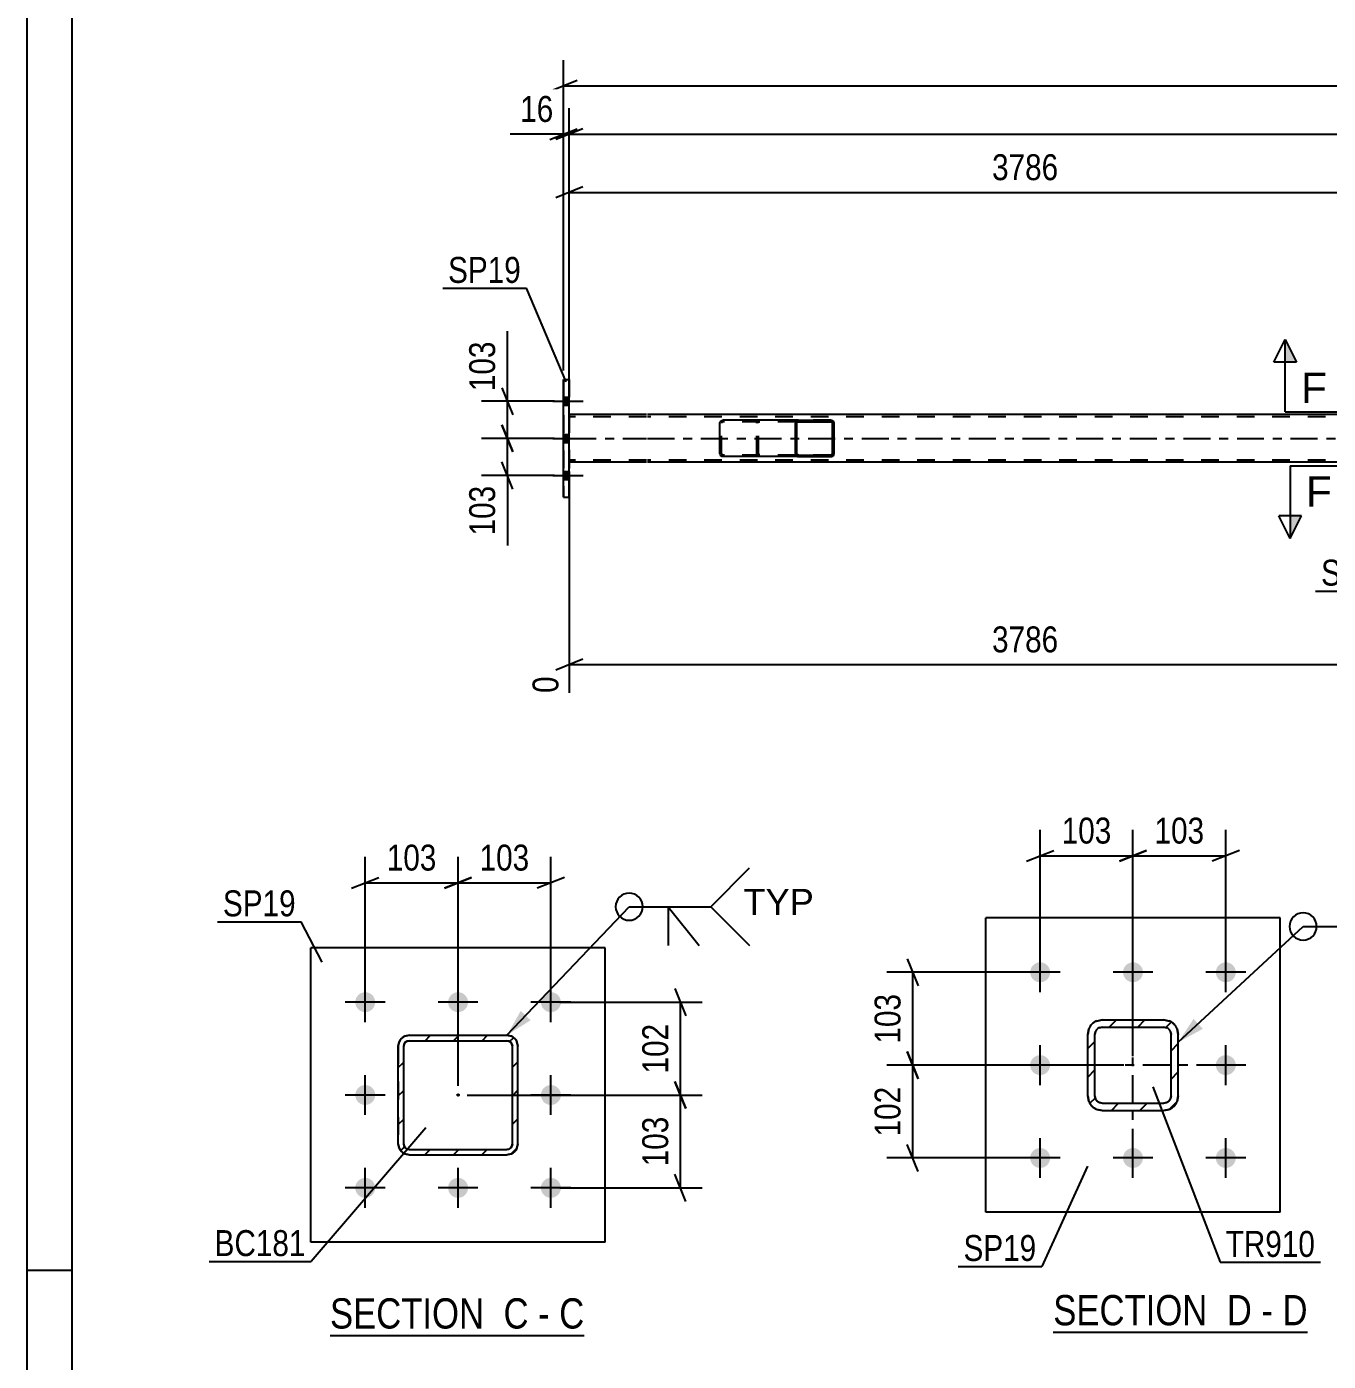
# Model space of a CAD drawing. Header units: millimetres. Extents: x 0 to 841, y 0 to 594.
# Drawn here: x 0 to 143.7, y 139 to 286.3 of the extents above; entities that cross this region are included whole.
import ezdxf

# ---------------------------------------------------------------- set-up
doc = ezdxf.new("R2010")
doc.units = ezdxf.units.MM
doc.linetypes.add('DXK_LINE_DOT2', pattern=[3.9198, 1.9599, -1.9599])
doc.linetypes.add('DXK_LINE_DOT3', pattern=[5.9187, 2.979, -0.9799, 0.9799, -0.9799])
doc.styles.add('Arial', font='ARIAL.TTF', dxfattribs={"height": 0.2})
doc.styles.add('Arial Narrow', font='ARIALN.TTF', dxfattribs={"height": 0.2})

# ---------------------------------------------------------------- blocks, each defined once
blk = doc.blocks.new('Unknown-814553119-1135')
at = {"color": 5, "linetype": 'Continuous'}
for p, q in [((0, 594), (0, 0)), ((5, 589), (5, 5)), ((5, 149), (0, 149))]:
    blk.add_line(p, q, dxfattribs=at)
blk = doc.blocks.new('Unknown-814553119-13 - 6811')
at = {"color": 6, "linetype": 'Continuous'}
blk.add_line((33.49, 141.83), (61.56, 141.83), dxfattribs=at)
at = {"color": 0, "linetype": 'Continuous'}
for points in [[(51.6, 142.58), (51.6, 146.08), (33.49, 146.08), (33.49, 142.58)], [(55.42, 142.58), (55.42, 146.08), (52.65, 146.08), (52.65, 142.58)], [(57.75, 142.58), (57.75, 146.08), (56.47, 146.08), (56.47, 142.58)], [(61.56, 142.58), (61.56, 146.08), (58.8, 146.08), (58.8, 142.58)]]:
    blk.add_wipeout(points, dxfattribs=at)
at = {"color": 7, "linetype": 'Continuous', "style": 'Arial Narrow'}
for s, p in [('SECTION ', (33.49, 142.58)), ('C', (52.65, 142.58)), ('C', (58.8, 142.58)), ('-', (56.47, 142.58))]:
    blk.add_text(s, height=3.34, dxfattribs=at).set_placement(p)
blk = doc.blocks.new('Unknown-814553119-14 - 1573')
at = {"color": 6, "linetype": 'Continuous'}
blk.add_line((113.35, 142.19), (141.43, 142.19), dxfattribs=at)
at = {"color": 0, "linetype": 'Continuous'}
for points in [[(131.46, 142.94), (131.46, 146.44), (113.35, 146.44), (113.35, 142.94)], [(135.28, 142.94), (135.28, 146.44), (132.51, 146.44), (132.51, 142.94)], [(137.61, 142.94), (137.61, 146.44), (136.33, 146.44), (136.33, 142.94)], [(141.43, 142.94), (141.43, 146.44), (138.66, 146.44), (138.66, 142.94)]]:
    blk.add_wipeout(points, dxfattribs=at)
at = {"color": 7, "linetype": 'Continuous', "style": 'Arial Narrow'}
for s, p in [('SECTION ', (113.35, 142.94)), ('D', (132.51, 142.94)), ('D', (138.66, 142.94)), ('-', (136.33, 142.94))]:
    blk.add_text(s, height=3.34, dxfattribs=at).set_placement(p)
blk = doc.blocks.new('Bolt-814553119-5655 - 5433')
at = {"linetype": 'Continuous'}
for points in [[(59.91, 244.51), (59.91, 245.39), (59.27, 245.39), (59.27, 244.51)], [(59.91, 244.51), (59.91, 245.39), (59.27, 245.39), (59.27, 244.51)], [(59.91, 244.51), (59.91, 245.39), (59.27, 245.39), (59.27, 244.51)], [(59.91, 240.41), (59.91, 241.29), (59.27, 241.29), (59.27, 240.41)], [(59.91, 240.41), (59.91, 241.29), (59.27, 241.29), (59.27, 240.41)], [(59.91, 236.31), (59.91, 237.19), (59.27, 237.19), (59.27, 236.31)], [(59.91, 236.31), (59.91, 237.19), (59.27, 237.19), (59.27, 236.31)], [(59.91, 236.31), (59.91, 237.19), (59.27, 237.19), (59.27, 236.31)]]:
    blk.add_hatch(color=1, dxfattribs=at).paths.add_polyline_path(points)
at = {"color": 1, "linetype": 'Continuous'}
for p, q in [((58.11, 244.95), (61.43, 244.95)), ((58.11, 244.95), (61.43, 244.95)), ((58.11, 244.95), (61.43, 244.95)), ((59.27, 245.39), (59.91, 245.39)), ((59.27, 245.39), (59.91, 245.39)), ((59.27, 245.39), (59.91, 245.39)), ((59.27, 244.51), (59.91, 244.51)), ((59.27, 244.51), (59.91, 244.51)), ((59.27, 244.51), (59.91, 244.51)), ((58.11, 240.85), (61.43, 240.85)), ((58.11, 240.85), (61.43, 240.85)), ((59.27, 241.29), (59.91, 241.29)), ((59.27, 241.29), (59.91, 241.29)), ((59.27, 240.41), (59.91, 240.41)), ((59.27, 240.41), (59.91, 240.41)), ((58.11, 236.75), (61.43, 236.75)), ((58.11, 236.75), (61.43, 236.75)), ((58.11, 236.75), (61.43, 236.75)), ((59.27, 237.19), (59.91, 237.19)), ((59.27, 237.19), (59.91, 237.19)), ((59.27, 237.19), (59.91, 237.19)), ((59.27, 236.31), (59.91, 236.31)), ((59.27, 236.31), (59.91, 236.31)), ((59.27, 236.31), (59.91, 236.31))]:
    blk.add_line(p, q, dxfattribs=at)
blk = doc.blocks.new('Part-814553119-5533 - 5433')
at = {"color": 2, "linetype": 'Continuous'}
for p, q in [((59.27, 247.35), (59.91, 247.35)), ((59.27, 234.35), (59.27, 247.35)), ((59.91, 234.35), (59.91, 247.35)), ((59.27, 234.35), (59.91, 234.35))]:
    blk.add_line(p, q, dxfattribs=at)
at = {"color": 7, "linetype": 'DXK_LINE_DOT2'}
for p, q in [((59.27, 247.35), (59.27, 247.35)), ((59.27, 247.35), (59.27, 234.35)), ((59.91, 247.35), (59.91, 234.35)), ((59.27, 234.35), (59.27, 234.35))]:
    blk.add_line(p, q, dxfattribs=at)
blk = doc.blocks.new('Part-814553119-5536 - 5433')
at = {"linetype": 'Continuous'}
h = blk.add_hatch(dxfattribs=at)
h.set_pattern_fill('', scale=0.7, style=0, pattern_type=0)
h.set_pattern_definition([(45, (89.114, 242.65), (-1.57154, 1.57154), [])])
h.paths.add_polyline_path([(89.14, 242.53), (89.11, 242.65), (89.04, 242.75), (88.93, 242.82), (88.8, 242.85), (85.22, 242.85), (85.09, 242.82), (84.98, 242.75), (84.91, 242.65), (84.88, 242.53), (84.88, 239.17), (84.91, 239.05), (84.98, 238.94), (85.09, 238.87), (85.22, 238.85), (88.8, 238.85), (88.93, 238.87), (89.04, 238.94), (89.11, 239.05), (89.14, 239.17)])
h.paths.add_polyline_path([(88.96, 239.11), (88.92, 239.05), (88.86, 239.02), (88.8, 239.01), (85.22, 239.01), (85.16, 239.02), (85.1, 239.05), (85.07, 239.11), (85.05, 239.17), (85.05, 242.53), (85.07, 242.59), (85.1, 242.64), (85.16, 242.68), (85.22, 242.69), (88.8, 242.69), (88.86, 242.68), (88.92, 242.64), (88.96, 242.59), (88.97, 242.53), (88.97, 239.17)])
at = {"color": 2, "linetype": 'Continuous'}
for p, q in [((76.53, 242.53), (76.56, 242.65)), ((76.53, 239.17), (76.53, 242.53)), ((76.74, 242.82), (76.87, 242.85)), ((85.22, 242.85), (76.87, 242.85)), ((84.91, 242.65), (84.88, 242.53)), ((84.88, 239.17), (84.88, 242.53)), ((85.05, 242.53), (85.07, 242.59)), ((85.05, 239.17), (85.05, 242.53)), ((85.07, 242.59), (85.1, 242.64)), ((85.22, 242.85), (85.09, 242.82)), ((85.1, 242.64), (85.16, 242.68)), ((85.16, 242.68), (85.22, 242.69)), ((85.22, 242.85), (88.8, 242.85)), ((85.22, 242.69), (88.8, 242.69)), ((88.93, 242.82), (88.8, 242.85)), ((88.8, 242.69), (88.86, 242.68)), ((88.86, 242.68), (88.92, 242.64)), ((88.92, 242.64), (88.96, 242.59)), ((88.96, 242.59), (88.97, 242.53)), ((88.97, 239.17), (88.97, 242.53)), ((89.14, 242.53), (89.11, 242.65)), ((89.14, 239.17), (89.14, 242.53)), ((76.56, 239.05), (76.53, 239.17)), ((76.87, 238.85), (76.74, 238.87)), ((85.22, 238.85), (76.87, 238.85)), ((84.88, 239.17), (84.91, 239.05)), ((85.07, 239.11), (85.05, 239.17)), ((85.1, 239.05), (85.07, 239.11)), ((85.09, 238.87), (85.22, 238.85)), ((85.16, 239.02), (85.1, 239.05)), ((85.22, 239.01), (85.16, 239.02)), ((85.22, 239.01), (88.8, 239.01)), ((85.22, 238.85), (88.8, 238.85)), ((88.86, 239.02), (88.8, 239.01)), ((88.8, 238.85), (88.93, 238.87)), ((88.92, 239.05), (88.86, 239.02)), ((88.96, 239.11), (88.92, 239.05)), ((88.97, 239.17), (88.96, 239.11)), ((89.11, 239.05), (89.14, 239.17))]:
    blk.add_line(p, q, dxfattribs=at)
at = {"color": 7, "linetype": 'DXK_LINE_DOT2'}
for p, q in [((76.72, 242.59), (76.7, 242.53)), ((76.7, 239.17), (76.7, 242.53)), ((76.75, 242.64), (76.72, 242.59)), ((76.81, 242.68), (76.75, 242.64)), ((76.87, 242.69), (76.81, 242.68)), ((88.8, 242.69), (76.87, 242.69)), ((80.45, 242.85), (80.58, 242.82)), ((80.52, 242.68), (80.45, 242.69)), ((80.57, 242.64), (80.52, 242.68)), ((80.61, 242.59), (80.57, 242.64)), ((80.62, 242.53), (80.61, 242.59)), ((80.62, 239.17), (80.62, 242.53)), ((80.76, 242.65), (80.79, 242.53)), ((80.79, 239.17), (80.79, 242.53)), ((88.8, 242.85), (85.22, 242.85)), ((76.7, 239.17), (76.72, 239.11)), ((76.72, 239.11), (76.75, 239.05)), ((76.75, 239.05), (76.81, 239.02)), ((76.81, 239.02), (76.87, 239.01)), ((88.8, 239.01), (76.87, 239.01)), ((80.45, 239.01), (80.52, 239.02)), ((80.58, 238.87), (80.45, 238.85)), ((80.52, 239.02), (80.57, 239.05)), ((80.57, 239.05), (80.61, 239.11)), ((80.61, 239.11), (80.62, 239.17)), ((80.79, 239.17), (80.76, 239.05)), ((88.8, 238.85), (85.22, 238.85))]:
    blk.add_line(p, q, dxfattribs=at)
at = {"color": 2, "linetype": 'Continuous'}
for centre, start, end in [((76.86, 242.51), 110.7583, 155.6801), ((85.21, 242.51), 110.7583, 155.68), ((88.81, 242.51), 24.32, 69.2417), ((76.86, 239.18), 204.3199, 249.2417), ((85.21, 239.18), 204.32, 249.2417), ((88.81, 239.18), 290.7583, 335.68)]:
    blk.add_arc(centre, 0.331, start, end, dxfattribs=at)
at = {"color": 7, "linetype": 'DXK_LINE_DOT2'}
for centre, start, end in [((80.46, 242.51), 24.3199, 69.2417), ((80.46, 239.18), 290.7583, 335.6801)]:
    blk.add_arc(centre, 0.331, start, end, dxfattribs=at)
blk = doc.blocks.new('Part-814553119-5605 - 5433')
at = {"color": 2, "linetype": 'Continuous'}
for p, q in [((68.43, 243.49), (59.91, 243.49)), ((727.45, 243.49), (68.53, 243.49)), ((68.43, 238.21), (59.91, 238.21)), ((159.78, 238.21), (68.53, 238.21))]:
    blk.add_line(p, q, dxfattribs=at)
at = {"color": 7, "linetype": 'DXK_LINE_DOT2'}
for p, q in [((59.91, 238.21), (59.91, 243.49)), ((59.91, 243.49), (59.91, 238.24)), ((68.43, 243.25), (59.91, 243.25)), ((727.45, 243.25), (68.53, 243.25)), ((68.43, 238.45), (59.91, 238.45)), ((727.45, 238.45), (68.53, 238.45))]:
    blk.add_line(p, q, dxfattribs=at)
at = {"color": 7, "linetype": 'DXK_LINE_DOT3'}
for p, q in [((59.91, 240.85), (68.43, 240.85)), ((68.53, 240.85), (727.45, 240.85))]:
    blk.add_line(p, q, dxfattribs=at)
blk = doc.blocks.new('Part-814553119-6896 - 6811')
at = {"color": 2, "linetype": 'Continuous'}
for p, q in [((63.88, 184.61), (31.38, 184.61)), ((31.38, 152.11), (31.38, 184.61)), ((63.88, 152.11), (63.88, 184.61)), ((63.88, 152.11), (31.38, 152.11))]:
    blk.add_line(p, q, dxfattribs=at)
blk = doc.blocks.new('Part-814553119-6852 - 6811')
at = {"linetype": 'Continuous'}
h = blk.add_hatch(dxfattribs=at)
h.set_pattern_fill('', scale=0.7, style=0, pattern_type=0)
h.set_pattern_definition([(45, (53.4844, 161.8504), (-1.57154, 1.57154), [])])
h.paths.add_polyline_path([(53.03, 161.76), (53.48, 161.85), (53.87, 162.11), (54.13, 162.5), (54.23, 162.96), (54.23, 173.76), (54.13, 174.22), (53.87, 174.61), (53.48, 174.87), (53.03, 174.96), (42.23, 174.96), (41.77, 174.87), (41.38, 174.61), (41.12, 174.22), (41.03, 173.76), (41.03, 162.96), (41.12, 162.5), (41.38, 162.11), (41.77, 161.85), (42.23, 161.76)])
h.paths.add_polyline_path([(42.23, 162.36), (42, 162.4), (41.8, 162.53), (41.67, 162.73), (41.63, 162.96), (41.63, 173.76), (41.67, 173.99), (41.8, 174.18), (42, 174.31), (42.23, 174.36), (53.03, 174.36), (53.25, 174.31), (53.45, 174.18), (53.58, 173.99), (53.63, 173.76), (53.63, 162.96), (53.58, 162.73), (53.45, 162.53), (53.25, 162.4), (53.03, 162.36)])
blk.add_hatch(color=30, dxfattribs=at).paths.add_polyline_path([(47.63, 168.26, -1), (47.63, 168.46, -1)])
at = {"color": 7, "linetype": 'DXK_LINE_DOT2'}
for p, q in [((41.03, 173.76), (41.12, 174.22)), ((41.67, 173.99), (41.63, 173.76)), ((41.8, 174.18), (41.67, 173.99)), ((41.77, 174.87), (42.23, 174.96)), ((42, 174.31), (41.8, 174.18)), ((42.23, 174.36), (42, 174.31)), ((42.23, 174.96), (53.03, 174.96)), ((42.23, 174.36), (53.03, 174.36)), ((53.03, 174.96), (53.48, 174.87)), ((53.25, 174.31), (53.03, 174.36)), ((53.45, 174.18), (53.25, 174.31)), ((53.58, 173.99), (53.45, 174.18)), ((53.63, 173.76), (53.58, 173.99)), ((54.13, 174.22), (54.23, 173.76)), ((41.03, 173.76), (41.03, 162.96)), ((41.63, 162.96), (41.63, 173.76)), ((53.63, 162.96), (53.63, 173.76)), ((54.23, 162.96), (54.23, 173.76)), ((41.12, 162.5), (41.03, 162.96)), ((41.63, 162.96), (41.67, 162.73)), ((41.67, 162.73), (41.8, 162.53)), ((41.8, 162.53), (42, 162.4)), ((42, 162.4), (42.23, 162.36)), ((42.23, 162.36), (53.03, 162.36)), ((53.03, 162.36), (53.25, 162.4)), ((53.25, 162.4), (53.45, 162.53)), ((53.45, 162.53), (53.58, 162.73)), ((53.58, 162.73), (53.63, 162.96)), ((54.23, 162.96), (54.13, 162.5)), ((42.23, 161.76), (41.77, 161.85)), ((42.23, 161.76), (53.03, 161.76)), ((53.48, 161.85), (53.03, 161.76))]:
    blk.add_line(p, q, dxfattribs=at)
at = {"color": 2, "linetype": 'Continuous'}
for p, q in [((41.12, 174.22), (41.03, 173.76)), ((41.63, 173.76), (41.67, 173.99)), ((41.67, 173.99), (41.8, 174.18)), ((42.23, 174.96), (41.77, 174.87)), ((41.8, 174.18), (42, 174.31)), ((42, 174.31), (42.23, 174.36)), ((42.23, 174.96), (42.23, 174.96)), ((42.23, 174.96), (53.03, 174.96)), ((42.23, 174.36), (42.23, 174.36)), ((42.23, 174.36), (53.03, 174.36)), ((53.03, 174.96), (53.03, 174.96)), ((53.48, 174.87), (53.03, 174.96)), ((53.03, 174.36), (53.03, 174.36)), ((53.03, 174.36), (53.25, 174.31)), ((53.25, 174.31), (53.45, 174.18)), ((53.45, 174.18), (53.58, 173.99)), ((53.58, 173.99), (53.63, 173.76)), ((54.23, 173.76), (54.13, 174.22)), ((41.03, 173.76), (41.03, 173.76)), ((41.03, 162.96), (41.03, 173.76)), ((41.63, 173.76), (41.63, 173.76)), ((41.63, 162.96), (41.63, 173.76)), ((53.63, 173.76), (53.63, 173.76)), ((53.63, 162.96), (53.63, 173.76)), ((54.23, 173.76), (54.23, 173.76)), ((54.23, 162.96), (54.23, 173.76)), ((41.03, 162.96), (41.03, 162.96)), ((41.03, 162.96), (41.12, 162.5)), ((41.63, 162.96), (41.63, 162.96)), ((41.67, 162.73), (41.63, 162.96)), ((41.8, 162.53), (41.67, 162.73)), ((42, 162.4), (41.8, 162.53)), ((42.23, 162.36), (42, 162.4)), ((42.23, 162.36), (42.23, 162.36)), ((42.23, 162.36), (53.03, 162.36)), ((53.25, 162.4), (53.03, 162.36)), ((53.03, 162.36), (53.03, 162.36)), ((53.45, 162.53), (53.25, 162.4)), ((53.58, 162.73), (53.45, 162.53)), ((53.63, 162.96), (53.58, 162.73)), ((53.63, 162.96), (53.63, 162.96)), ((54.13, 162.5), (54.23, 162.96)), ((54.23, 162.96), (54.23, 162.96)), ((41.77, 161.85), (42.23, 161.76)), ((42.23, 161.76), (42.23, 161.76)), ((42.23, 161.76), (53.03, 161.76)), ((53.03, 161.76), (53.48, 161.85)), ((53.03, 161.76), (53.03, 161.76))]:
    blk.add_line(p, q, dxfattribs=at)
at = {"color": 7, "linetype": 'DXK_LINE_DOT3'}
blk.add_line((47.63, 168.36), (47.63, 168.36), dxfattribs=at)
at = {"color": 30, "linetype": 'DXK_LINE_DOT3'}
blk.add_line((47.63, 168.36), (47.63, 168.36), dxfattribs=at)
at = {"color": 30, "linetype": 'Continuous'}
blk.add_circle((47.63, 168.36), 0.1, dxfattribs=at)
at = {"color": 7, "linetype": 'DXK_LINE_DOT2'}
for centre, start, end in [((42.23, 173.76), 112.5, 157.5), ((53.03, 173.76), 22.5, 67.5), ((42.23, 162.96), 202.5, 247.5), ((53.03, 162.96), 292.5, 337.5)]:
    blk.add_arc(centre, 1.2, start, end, dxfattribs=at)
at = {"color": 2, "linetype": 'Continuous'}
for centre, start, end in [((42.23, 173.76), 112.5, 157.5), ((53.03, 173.76), 22.5, 67.5), ((42.23, 162.96), 202.5, 247.5), ((53.03, 162.96), 292.5, 337.5)]:
    blk.add_arc(centre, 1.2, start, end, dxfattribs=at)
blk = doc.blocks.new('Bolt-814553119-6898 - 6811')
at = {"linetype": 'Continuous'}
for points in [[(37.38, 177.51, -1), (37.38, 179.71, -1)], [(47.63, 177.51, -1), (47.63, 179.71, -1)], [(57.88, 177.51, -1), (57.88, 179.71, -1)], [(37.38, 167.26, -1), (37.38, 169.46, -1)], [(57.88, 167.26, -1), (57.88, 169.46, -1)], [(37.38, 157.01, -1), (37.38, 159.21, -1)], [(47.63, 157.01, -1), (47.63, 159.21, -1)], [(57.88, 157.01, -1), (57.88, 159.21, -1)]]:
    blk.add_hatch(color=1, dxfattribs=at).paths.add_polyline_path(points)
at = {"color": 1, "linetype": 'Continuous'}
for p, q in [((37.38, 176.41), (37.38, 180.81)), ((47.63, 176.41), (47.63, 180.81)), ((57.88, 176.41), (57.88, 180.81)), ((39.58, 178.61), (35.18, 178.61)), ((49.83, 178.61), (45.43, 178.61)), ((60.08, 178.61), (55.68, 178.61)), ((37.38, 166.16), (37.38, 170.56)), ((57.88, 166.16), (57.88, 170.56)), ((39.58, 168.36), (35.18, 168.36)), ((60.08, 168.36), (55.68, 168.36)), ((37.38, 155.91), (37.38, 160.31)), ((47.63, 155.91), (47.63, 160.31)), ((57.88, 155.91), (57.88, 160.31)), ((39.58, 158.11), (35.18, 158.11)), ((49.83, 158.11), (45.43, 158.11)), ((60.08, 158.11), (55.68, 158.11))]:
    blk.add_line(p, q, dxfattribs=at)
blk = doc.blocks.new('Part-814553119-1639 - 1573')
at = {"linetype": 'Continuous'}
h = blk.add_hatch(dxfattribs=at)
h.set_pattern_fill('', scale=0.7, style=0, pattern_type=0)
h.set_pattern_definition([(45, (126.1627, 166.7768), (-1.57154, 1.57154), [])])
h.paths.add_polyline_path([(125.55, 166.66), (126.16, 166.78), (126.68, 167.12), (127.03, 167.64), (127.15, 168.26), (127.15, 175.06), (127.03, 175.67), (126.68, 176.19), (126.16, 176.53), (125.55, 176.66), (118.75, 176.66), (118.14, 176.53), (117.62, 176.19), (117.27, 175.67), (117.15, 175.06), (117.15, 168.26), (117.27, 167.64), (117.62, 167.12), (118.14, 166.78), (118.75, 166.66)])
h.paths.add_polyline_path([(118.75, 167.46), (118.44, 167.52), (118.18, 167.69), (118.01, 167.95), (117.95, 168.26), (117.95, 175.06), (118.01, 175.36), (118.18, 175.62), (118.44, 175.79), (118.75, 175.86), (125.55, 175.86), (125.86, 175.79), (126.12, 175.62), (126.29, 175.36), (126.35, 175.06), (126.35, 168.26), (126.29, 167.95), (126.12, 167.69), (125.86, 167.52), (125.55, 167.46)])
at = {"color": 7, "linetype": 'DXK_LINE_DOT3'}
for p, q in [((122.15, 161.66), (122.15, 181.66)), ((132.15, 171.66), (112.15, 171.66))]:
    blk.add_line(p, q, dxfattribs=at)
at = {"color": 7, "linetype": 'DXK_LINE_DOT2'}
for p, q in [((117.15, 175.06), (117.27, 175.67)), ((118.01, 175.36), (117.95, 175.06)), ((118.14, 176.53), (118.75, 176.66)), ((118.75, 175.86), (118.44, 175.79)), ((118.75, 176.66), (125.55, 176.66)), ((118.75, 175.86), (125.55, 175.86)), ((125.55, 176.66), (126.16, 176.53)), ((125.86, 175.79), (125.55, 175.86)), ((126.35, 175.06), (126.29, 175.36)), ((127.03, 175.67), (127.15, 175.06)), ((117.15, 168.26), (117.15, 175.06)), ((117.95, 168.26), (117.95, 175.06)), ((126.35, 168.26), (126.35, 175.06)), ((127.15, 168.26), (127.15, 175.06)), ((117.27, 167.64), (117.15, 168.26)), ((117.95, 168.26), (118.01, 167.95)), ((126.29, 167.95), (126.35, 168.26)), ((127.15, 168.26), (127.03, 167.64)), ((118.75, 166.66), (118.14, 166.78)), ((118.44, 167.52), (118.75, 167.46)), ((118.75, 167.46), (125.55, 167.46)), ((118.75, 166.66), (125.55, 166.66)), ((125.55, 167.46), (125.86, 167.52)), ((126.16, 166.78), (125.55, 166.66))]:
    blk.add_line(p, q, dxfattribs=at)
at = {"color": 2, "linetype": 'Continuous'}
for p, q in [((117.27, 175.67), (117.15, 175.06)), ((117.95, 175.06), (118.01, 175.36)), ((118.75, 176.66), (118.14, 176.53)), ((118.44, 175.79), (118.75, 175.86)), ((118.75, 176.66), (125.55, 176.66)), ((118.75, 175.86), (125.55, 175.86)), ((126.16, 176.53), (125.55, 176.66)), ((125.55, 175.86), (125.86, 175.79)), ((126.29, 175.36), (126.35, 175.06)), ((127.15, 175.06), (127.03, 175.67)), ((117.15, 168.26), (117.15, 175.06)), ((117.95, 168.26), (117.95, 175.06)), ((126.35, 168.26), (126.35, 175.06)), ((127.15, 168.26), (127.15, 175.06)), ((117.15, 168.26), (117.27, 167.64)), ((118.01, 167.95), (117.95, 168.26)), ((126.35, 168.26), (126.29, 167.95)), ((127.03, 167.64), (127.15, 168.26)), ((118.14, 166.78), (118.75, 166.66)), ((118.75, 167.46), (118.44, 167.52)), ((118.75, 167.46), (125.55, 167.46)), ((118.75, 166.66), (125.55, 166.66)), ((125.86, 167.52), (125.55, 167.46)), ((125.55, 166.66), (126.16, 166.78))]:
    blk.add_line(p, q, dxfattribs=at)
at = {"color": 7, "linetype": 'DXK_LINE_DOT2'}
for centre, radius, start, end in [((118.75, 175.06), 1.6, 112.5, 157.5), ((118.75, 175.06), 0.8, 112.5, 157.5), ((125.55, 175.06), 0.8, 22.5, 67.5), ((125.55, 175.06), 1.6, 22.5, 67.5), ((118.75, 168.26), 1.6, 202.5, 247.5), ((118.75, 168.26), 0.8, 202.5, 247.5), ((125.55, 168.26), 0.8, 292.5, 337.5), ((125.55, 168.26), 1.6, 292.5, 337.5)]:
    blk.add_arc(centre, radius, start, end, dxfattribs=at)
at = {"color": 2, "linetype": 'Continuous'}
for centre, radius, start, end in [((118.75, 175.06), 1.6, 112.5, 157.5), ((118.75, 175.06), 0.8, 112.5, 157.5), ((125.55, 175.06), 0.8, 22.5, 67.5), ((125.55, 175.06), 1.6, 22.5, 67.5), ((118.75, 168.26), 1.6, 202.5, 247.5), ((118.75, 168.26), 0.8, 202.5, 247.5), ((125.55, 168.26), 0.8, 292.5, 337.5), ((125.55, 168.26), 1.6, 292.5, 337.5)]:
    blk.add_arc(centre, radius, start, end, dxfattribs=at)
blk = doc.blocks.new('Bolt-814553119-1642 - 1573')
at = {"linetype": 'Continuous'}
for points in [[(111.9, 180.81, -1), (111.9, 183.01, -1)], [(122.15, 180.81, -1), (122.15, 183.01, -1)], [(132.4, 180.81, -1), (132.4, 183.01, -1)], [(111.9, 170.56, -1), (111.9, 172.76, -1)], [(132.4, 170.56, -1), (132.4, 172.76, -1)], [(111.9, 160.31, -1), (111.9, 162.51, -1)], [(122.15, 160.31, -1), (122.15, 162.51, -1)], [(132.4, 160.31, -1), (132.4, 162.51, -1)]]:
    blk.add_hatch(color=1, dxfattribs=at).paths.add_polyline_path(points)
at = {"color": 1, "linetype": 'Continuous'}
for p, q in [((111.9, 179.71), (111.9, 184.11)), ((122.15, 179.71), (122.15, 184.11)), ((132.4, 179.71), (132.4, 184.11)), ((114.1, 181.91), (109.7, 181.91)), ((124.35, 181.91), (119.95, 181.91)), ((134.6, 181.91), (130.2, 181.91)), ((111.9, 169.46), (111.9, 173.86)), ((132.4, 169.46), (132.4, 173.86)), ((114.1, 171.66), (109.7, 171.66)), ((134.6, 171.66), (130.2, 171.66)), ((111.9, 159.21), (111.9, 163.61)), ((122.15, 159.21), (122.15, 163.61)), ((132.4, 159.21), (132.4, 163.61)), ((114.1, 161.41), (109.7, 161.41)), ((124.35, 161.41), (119.95, 161.41)), ((134.6, 161.41), (130.2, 161.41))]:
    blk.add_line(p, q, dxfattribs=at)
blk = doc.blocks.new('Part-814553119-1724 - 1573')
at = {"color": 2, "linetype": 'Continuous'}
for p, q in [((138.4, 187.91), (105.9, 187.91)), ((105.9, 155.41), (105.9, 187.91)), ((138.4, 155.41), (138.4, 187.91)), ((138.4, 155.41), (105.9, 155.41))]:
    blk.add_line(p, q, dxfattribs=at)
blk = doc.blocks.new('StraightDimension-814553119-5881 - 5433')
at = {"color": 7, "linetype": 'Continuous'}
for p, q in [((52.47, 242.35), (53.67, 239.35)), ((58.27, 240.85), (50.22, 240.85)), ((53.07, 236.75), (53.07, 240.85)), ((53.67, 235.25), (52.47, 238.25)), ((58.27, 236.75), (50.22, 236.75)), ((53.07, 236.75), (53.07, 229.01)), ((53.07, 236.75), (53.07, 229.01))]:
    blk.add_line(p, q, dxfattribs=at)
at = {"color": 0}
blk.add_wipeout([(52.32, 236.22), (48.12, 236.22), (48.12, 229.54), (52.32, 229.54)], dxfattribs=at)
at = {"color": 3, "style": 'Arial Narrow'}
blk.add_text('103', height=2.863, rotation=90.0002, dxfattribs=at).set_placement((51.72, 230.14))
blk = doc.blocks.new('StraightDimension-814553119-5762 - 5433')
at = {"color": 7, "linetype": 'Continuous'}
for p, q in [((59.91, 237.21), (59.91, 212.75)), ((160.58, 228.81), (160.58, 207.27)), ((61.41, 216.48), (58.41, 215.28)), ((59.91, 215.88), (160.58, 215.88)), ((159.08, 215.28), (162.08, 216.48))]:
    blk.add_line(p, q, dxfattribs=at)
at = {"color": 0}
blk.add_wipeout([(114.51, 216.63), (114.51, 220.83), (105.99, 220.83), (105.99, 216.63)], dxfattribs=at)
at = {"color": 3, "style": 'Arial Narrow'}
blk.add_text('3786', height=2.863, dxfattribs=at).set_placement((106.59, 217.23))
at = {"color": 0, "linetype": 'Continuous'}
for points in [[(59.31, 215.18), (55.11, 215.18), (55.11, 212.15), (59.31, 212.15)], [(159.98, 215.18), (155.78, 215.18), (155.78, 206.67), (159.98, 206.67)]]:
    blk.add_wipeout(points, dxfattribs=at)
at = {"color": 3, "linetype": 'Continuous', "style": 'Arial Narrow'}
for s, height, p in [('0', 2.86, (58.71, 212.75)), ('3786', 2.863, (159.38, 207.27))]:
    blk.add_text(s, height=height, rotation=90.0002, dxfattribs=at).set_placement(p)
blk = doc.blocks.new('StraightDimension-814553119-5785 - 5433')
at = {"color": 7, "linetype": 'Continuous'}
for p, q in [((59.27, 248.35), (59.27, 282.61)), ((60.77, 280.36), (57.77, 279.16)), ((59.27, 279.76), (736.71, 279.76))]:
    blk.add_line(p, q, dxfattribs=at)
blk = doc.blocks.new('StraightDimension-814553119-5796 - 5433')
at = {"color": 7, "linetype": 'Continuous'}
for p, q in [((59.91, 244.49), (59.91, 270.86)), ((160.58, 252.1), (160.58, 270.86)), ((61.41, 268.61), (58.41, 267.41)), ((159.08, 267.41), (162.08, 268.61)), ((59.91, 268.01), (160.58, 268.01))]:
    blk.add_line(p, q, dxfattribs=at)
at = {"color": 0}
blk.add_wipeout([(114.51, 268.76), (114.51, 272.96), (105.99, 272.96), (105.99, 268.76)], dxfattribs=at)
at = {"color": 3, "style": 'Arial Narrow'}
blk.add_text('3786', height=2.863, dxfattribs=at).set_placement((106.59, 269.36))
blk = doc.blocks.new('StraightDimension-814553119-5891 - 5433')
at = {"color": 7, "linetype": 'Continuous'}
for p, q in [((53.07, 244.95), (53.07, 252.68)), ((53.07, 244.95), (53.07, 252.68)), ((52.47, 246.45), (53.67, 243.45)), ((58.27, 244.95), (50.22, 244.95)), ((53.07, 240.85), (53.07, 244.95)), ((53.67, 239.35), (52.47, 242.35)), ((58.27, 240.85), (50.22, 240.85))]:
    blk.add_line(p, q, dxfattribs=at)
at = {"color": 0}
blk.add_wipeout([(52.32, 252.16), (48.12, 252.16), (48.12, 245.47), (52.32, 245.47)], dxfattribs=at)
at = {"color": 3, "style": 'Arial Narrow'}
blk.add_text('103', height=2.863, rotation=90.0002, dxfattribs=at).set_placement((51.72, 246.07))
blk = doc.blocks.new('StraightDimension-814553119-9070 - 5433')
at = {"color": 7, "linetype": 'Continuous'}
for p, q in [((59.91, 246.42), (59.91, 277.29)), ((61.41, 275.04), (58.41, 273.84)), ((59.91, 274.44), (736.07, 274.44))]:
    blk.add_line(p, q, dxfattribs=at)
blk = doc.blocks.new('StraightDimension-814553119-9071 - 5433')
at = {"color": 7, "linetype": 'Continuous'}
for p, q in [((59.27, 248.35), (59.27, 277.29)), ((59.91, 246.42), (59.91, 277.29)), ((59.27, 274.44), (53.37, 274.44)), ((59.27, 274.44), (53.37, 274.44)), ((57.77, 273.84), (60.77, 275.04)), ((61.41, 275.04), (58.41, 273.84)), ((59.27, 274.44), (59.91, 274.44))]:
    blk.add_line(p, q, dxfattribs=at)
at = {"color": 0}
blk.add_wipeout([(58.75, 275.19), (58.75, 279.39), (53.89, 279.39), (53.89, 275.19)], dxfattribs=at)
at = {"color": 3, "style": 'Arial Narrow'}
blk.add_text('16', height=2.863, dxfattribs=at).set_placement((54.49, 275.79))
blk = doc.blocks.new('StraightDimension-814553119-6977 - 6811')
at = {"color": 7, "linetype": 'Continuous'}
for p, q in [((71.58, 180.11), (72.78, 177.11)), ((58.88, 178.61), (74.58, 178.61)), ((72.18, 168.36), (72.18, 178.61)), ((72.78, 166.86), (71.58, 169.86)), ((48.63, 168.36), (74.58, 168.36))]:
    blk.add_line(p, q, dxfattribs=at)
at = {"color": 0}
blk.add_wipeout([(71.43, 176.83), (67.23, 176.83), (67.23, 170.14), (71.43, 170.14)], dxfattribs=at)
at = {"color": 3, "style": 'Arial Narrow'}
blk.add_text('102', height=2.863, rotation=90.0002, dxfattribs=at).set_placement((70.83, 170.74))
blk = doc.blocks.new('StraightDimension-814553119-6985 - 6811')
at = {"color": 7, "linetype": 'Continuous'}
for p, q in [((71.58, 169.86), (72.78, 166.86)), ((48.63, 168.36), (74.58, 168.36)), ((72.18, 158.11), (72.18, 168.36)), ((72.78, 156.61), (71.58, 159.61)), ((58.88, 158.11), (74.58, 158.11))]:
    blk.add_line(p, q, dxfattribs=at)
at = {"color": 0}
blk.add_wipeout([(71.43, 166.58), (67.23, 166.58), (67.23, 159.89), (71.43, 159.89)], dxfattribs=at)
at = {"color": 3, "style": 'Arial Narrow'}
blk.add_text('103', height=2.863, rotation=90.0002, dxfattribs=at).set_placement((70.83, 160.49))
blk = doc.blocks.new('StraightDimension-814553119-6994 - 6811')
at = {"color": 7, "linetype": 'Continuous'}
for p, q in [((37.38, 179.61), (37.38, 194.64)), ((47.63, 169.36), (47.63, 194.64)), ((35.88, 191.19), (38.88, 192.39)), ((37.38, 191.79), (47.63, 191.79)), ((49.13, 192.39), (46.13, 191.19))]:
    blk.add_line(p, q, dxfattribs=at)
at = {"color": 0}
blk.add_wipeout([(45.84, 192.54), (45.84, 196.74), (39.16, 196.74), (39.16, 192.54)], dxfattribs=at)
at = {"color": 3, "style": 'Arial Narrow'}
blk.add_text('103', height=2.863, dxfattribs=at).set_placement((39.76, 193.14))
blk = doc.blocks.new('StraightDimension-814553119-7002 - 6811')
at = {"color": 7, "linetype": 'Continuous'}
for p, q in [((47.63, 169.36), (47.63, 194.64)), ((57.88, 179.61), (57.88, 194.64)), ((46.13, 191.19), (49.13, 192.39)), ((47.63, 191.79), (57.88, 191.79)), ((59.38, 192.39), (56.38, 191.19))]:
    blk.add_line(p, q, dxfattribs=at)
at = {"color": 0}
blk.add_wipeout([(56.09, 192.54), (56.09, 196.74), (49.41, 196.74), (49.41, 192.54)], dxfattribs=at)
at = {"color": 3, "style": 'Arial Narrow'}
blk.add_text('103', height=2.863, dxfattribs=at).set_placement((50.01, 193.14))
blk = doc.blocks.new('StraightDimension-814553119-1759 - 1573')
at = {"color": 7, "linetype": 'Continuous'}
for p, q in [((111.9, 182.91), (111.9, 197.62)), ((122.15, 172.65), (122.15, 197.62)), ((110.4, 194.17), (113.4, 195.37)), ((111.9, 194.77), (122.15, 194.77)), ((123.65, 195.37), (120.65, 194.17))]:
    blk.add_line(p, q, dxfattribs=at)
at = {"color": 0}
blk.add_wipeout([(120.37, 195.52), (120.37, 199.72), (113.68, 199.72), (113.68, 195.52)], dxfattribs=at)
at = {"color": 3, "style": 'Arial Narrow'}
blk.add_text('103', height=2.863, dxfattribs=at).set_placement((114.28, 196.12))
blk = doc.blocks.new('StraightDimension-814553119-1779 - 1573')
at = {"color": 7, "linetype": 'Continuous'}
for p, q in [((122.15, 172.65), (122.15, 197.62)), ((132.4, 182.91), (132.4, 197.62)), ((120.65, 194.17), (123.65, 195.37)), ((122.15, 194.77), (132.4, 194.77)), ((133.9, 195.37), (130.9, 194.17))]:
    blk.add_line(p, q, dxfattribs=at)
at = {"color": 0}
blk.add_wipeout([(130.62, 195.52), (130.62, 199.72), (123.93, 199.72), (123.93, 195.52)], dxfattribs=at)
at = {"color": 3, "style": 'Arial Narrow'}
blk.add_text('103', height=2.863, dxfattribs=at).set_placement((124.53, 196.12))
blk = doc.blocks.new('StraightDimension-814553119-1797 - 1573')
at = {"color": 7, "linetype": 'Continuous'}
for p, q in [((97.23, 183.41), (98.43, 180.41)), ((110.9, 181.91), (94.98, 181.91)), ((97.83, 171.65), (97.83, 181.91)), ((98.43, 170.15), (97.23, 173.15)), ((121.15, 171.65), (94.98, 171.65))]:
    blk.add_line(p, q, dxfattribs=at)
at = {"color": 0}
blk.add_wipeout([(97.08, 180.12), (92.88, 180.12), (92.88, 173.44), (97.08, 173.44)], dxfattribs=at)
at = {"color": 3, "style": 'Arial Narrow'}
blk.add_text('103', height=2.863, rotation=90.0002, dxfattribs=at).set_placement((96.48, 174.04))
blk = doc.blocks.new('StraightDimension-814553119-1814 - 1573')
at = {"color": 7, "linetype": 'Continuous'}
for p, q in [((97.23, 173.15), (98.43, 170.15)), ((121.15, 171.65), (94.98, 171.65)), ((97.83, 161.41), (97.83, 171.65)), ((98.43, 159.91), (97.23, 162.91)), ((110.9, 161.41), (94.98, 161.41))]:
    blk.add_line(p, q, dxfattribs=at)
at = {"color": 0}
blk.add_wipeout([(97.08, 169.87), (92.88, 169.87), (92.88, 163.19), (97.08, 163.19)], dxfattribs=at)
at = {"color": 3, "style": 'Arial Narrow'}
blk.add_text('102', height=2.863, rotation=90.0002, dxfattribs=at).set_placement((96.48, 163.79))
blk = doc.blocks.new('Mark-814553119-5529 - 5433')
at = {"color": 0}
blk.add_wipeout([(54.57, 258.02), (54.57, 261.02), (46.53, 261.02), (46.53, 258.02)], dxfattribs=at)
blk.add_wipeout([(54.57, 258.02), (54.57, 261.02), (46.53, 261.02), (46.53, 258.02)], dxfattribs=at)
at = {"color": 30, "linetype": 'Continuous'}
for p in [(45.93, 257.42), (59.57, 247.08)]:
    blk.add_line(p, (55.17, 257.42), dxfattribs=at)
at = {"color": 3, "style": 'Arial Narrow'}
blk.add_text('SP19', height=2.863, dxfattribs=at).set_placement((46.53, 258.02))
blk = doc.blocks.new('Mark-814553119-5480 - 5433')
at = {"color": 0}
blk.add_wipeout([(150.96, 224.6), (150.96, 227.6), (142.92, 227.6), (142.92, 224.6)], dxfattribs=at)
blk.add_wipeout([(150.96, 224.6), (150.96, 227.6), (142.92, 227.6), (142.92, 224.6)], dxfattribs=at)
at = {"color": 30, "linetype": 'Continuous'}
for p in [(155.83, 229.25), (142.32, 224)]:
    blk.add_line(p, (151.56, 224), dxfattribs=at)
at = {"color": 3, "style": 'Arial Narrow'}
blk.add_text('SP20', height=2.863, dxfattribs=at).set_placement((142.92, 224.6))
blk = doc.blocks.new('SectionMark-814553119-5909 - 5433')
at = {"linetype": 'Continuous'}
for points in [[(140.21, 249.27), (138.96, 249.27), (138.96, 251.77)], [(185.84, 249.27), (184.59, 249.27), (185.84, 251.77)]]:
    blk.add_hatch(color=6, dxfattribs=at).paths.add_polyline_path(points)
at = {"color": 6, "linetype": 'Continuous'}
for p, q in [((137.71, 249.27), (138.96, 251.77)), ((138.96, 243.77), (138.96, 251.77)), ((138.96, 251.77), (140.21, 249.27)), ((185.84, 251.77), (184.59, 249.27)), ((185.84, 243.77), (185.84, 251.77)), ((185.84, 251.77), (187.09, 249.27)), ((140.21, 249.27), (137.71, 249.27)), ((184.59, 249.27), (187.09, 249.27)), ((138.96, 243.77), (146.96, 243.77)), ((185.84, 243.77), (177.84, 243.77))]:
    blk.add_line(p, q, dxfattribs=at)
at = {"color": 0, "linetype": 'Continuous'}
for points in [[(143.56, 244.77), (143.56, 248.27), (140.71, 248.27), (140.71, 244.77)], [(184.09, 244.77), (184.09, 248.27), (181.24, 248.27), (181.24, 244.77)]]:
    blk.add_wipeout(points, dxfattribs=at)
at = {"color": 3, "linetype": 'Continuous', "style": 'Arial'}
for p in [(140.71, 244.77), (181.24, 244.77)]:
    blk.add_text('F', height=3.34, dxfattribs=at).set_placement(p)
blk = doc.blocks.new('SectionMark-814553119-5911 - 5433')
at = {"linetype": 'Continuous'}
for points in [[(139.5, 232.31), (140.75, 232.31), (139.5, 229.81)], [(184.1, 232.31), (185.35, 232.31), (185.35, 229.81)]]:
    blk.add_hatch(color=6, dxfattribs=at).paths.add_polyline_path(points)
at = {"color": 6, "linetype": 'Continuous'}
for p, q in [((139.5, 237.81), (147.5, 237.81)), ((139.5, 237.81), (139.5, 229.81)), ((185.35, 237.81), (177.35, 237.81)), ((185.35, 237.81), (185.35, 229.81)), ((139.5, 229.81), (138.25, 232.31)), ((140.75, 232.31), (138.25, 232.31)), ((139.5, 229.81), (140.75, 232.31)), ((184.1, 232.31), (186.6, 232.31)), ((185.35, 229.81), (184.1, 232.31)), ((186.6, 232.31), (185.35, 229.81))]:
    blk.add_line(p, q, dxfattribs=at)
at = {"color": 0, "linetype": 'Continuous'}
for points in [[(144.1, 233.31), (144.1, 236.81), (141.25, 236.81), (141.25, 233.31)], [(183.6, 233.31), (183.6, 236.81), (180.75, 236.81), (180.75, 233.31)]]:
    blk.add_wipeout(points, dxfattribs=at)
at = {"color": 3, "linetype": 'Continuous', "style": 'Arial'}
for p in [(141.25, 233.31), (180.75, 233.31)]:
    blk.add_text('F', height=3.34, dxfattribs=at).set_placement(p)
blk = doc.blocks.new('Mark-814553119-6848 - 6811')
at = {"color": 0}
blk.add_wipeout([(30.8, 150.58), (30.8, 153.58), (20.75, 153.58), (20.75, 150.58)], dxfattribs=at)
blk.add_wipeout([(30.8, 150.58), (30.8, 153.58), (20.75, 153.58), (20.75, 150.58)], dxfattribs=at)
at = {"color": 30, "linetype": 'Continuous'}
for p in [(44.08, 164.72), (20.15, 149.98)]:
    blk.add_line(p, (31.4, 149.98), dxfattribs=at)
at = {"color": 3, "style": 'Arial Narrow'}
blk.add_text('BC181', height=2.863, dxfattribs=at).set_placement((20.75, 150.58))
blk = doc.blocks.new('Mark-814553119-6892 - 6811')
at = {"color": 0}
blk.add_wipeout([(29.71, 188.09), (29.71, 191.09), (21.67, 191.09), (21.67, 188.09)], dxfattribs=at)
blk.add_wipeout([(29.71, 188.09), (29.71, 191.09), (21.67, 191.09), (21.67, 188.09)], dxfattribs=at)
at = {"color": 30, "linetype": 'Continuous'}
for p in [(21.07, 187.49), (32.62, 183.02)]:
    blk.add_line(p, (30.31, 187.49), dxfattribs=at)
at = {"color": 3, "style": 'Arial Narrow'}
blk.add_text('SP19', height=2.863, dxfattribs=at).set_placement((21.67, 188.09))
blk = doc.blocks.new('WeldMark-814553119-7010 - 6811')
at = {"linetype": 'Continuous'}
blk.add_hatch(color=30, dxfattribs=at).paths.add_polyline_path([(55.64, 176.62), (53.03, 174.96), (54.55, 177.65)])
at = {"color": 30, "linetype": 'Continuous'}
for p, q in [((53.03, 174.96), (66.53, 189.15)), ((66.53, 189.15), (75.53, 189.15))]:
    blk.add_line(p, q, dxfattribs=at)
at = {"color": 3, "linetype": 'Continuous'}
for q in [(74.24, 184.86), (70.81, 184.86)]:
    blk.add_line((70.81, 189.15), q, dxfattribs=at)
for start, end in [(90, 270), (270, 90)]:
    blk.add_arc((66.53, 189.15), 1.5, start, end, dxfattribs=at)
at = {"color": 0, "linetype": 'Continuous'}
blk.add_wipeout([(86.9, 188.25), (86.9, 191.25), (79.13, 191.25), (79.13, 188.25)], dxfattribs=at)
blk.add_wipeout([(86.9, 188.25), (86.9, 191.25), (79.13, 191.25), (79.13, 188.25)], dxfattribs=at)
at = {"color": 3, "linetype": 'Continuous'}
for q in [(79.81, 193.43), (79.81, 184.86)]:
    blk.add_line((75.53, 189.15), q, dxfattribs=at)
at = {"color": 3, "linetype": 'Continuous', "style": 'Arial'}
blk.add_text('TYP', height=2.865, dxfattribs=at).set_placement((79.13, 188.25))
blk = doc.blocks.new('WeldMark-814553119-1831 - 1573')
at = {"linetype": 'Continuous'}
blk.add_hatch(color=30, dxfattribs=at).paths.add_polyline_path([(129.86, 175.67), (127.15, 174.18), (128.84, 176.77)])
at = {"color": 30, "linetype": 'Continuous'}
for p, q in [((127.15, 174.18), (140.93, 186.97)), ((140.93, 186.97), (149.93, 186.97))]:
    blk.add_line(p, q, dxfattribs=at)
at = {"color": 3, "linetype": 'Continuous'}
for q in [(148.64, 182.69), (145.21, 182.69)]:
    blk.add_line((145.21, 186.97), q, dxfattribs=at)
for start, end in [(90, 270), (270, 90)]:
    blk.add_arc((140.93, 186.97), 1.5, start, end, dxfattribs=at)
at = {"color": 0, "linetype": 'Continuous'}
blk.add_wipeout([(161.3, 186.07), (161.3, 189.07), (153.53, 189.07), (153.53, 186.07)], dxfattribs=at)
blk.add_wipeout([(161.3, 186.07), (161.3, 189.07), (153.53, 189.07), (153.53, 186.07)], dxfattribs=at)
at = {"color": 3, "linetype": 'Continuous'}
for q in [(154.21, 191.26), (154.21, 182.69)]:
    blk.add_line((149.93, 186.97), q, dxfattribs=at)
at = {"color": 3, "linetype": 'Continuous', "style": 'Arial'}
blk.add_text('TYP', height=2.865, dxfattribs=at).set_placement((153.53, 186.07))
blk = doc.blocks.new('Mark-814553119-1720 - 1573')
at = {"color": 0}
blk.add_wipeout([(111.47, 150.04), (111.47, 153.04), (103.44, 153.04), (103.44, 150.04)], dxfattribs=at)
blk.add_wipeout([(111.47, 150.04), (111.47, 153.04), (103.44, 153.04), (103.44, 150.04)], dxfattribs=at)
at = {"color": 30, "linetype": 'Continuous'}
for p in [(117.11, 160.52), (102.84, 149.44)]:
    blk.add_line(p, (112.07, 149.44), dxfattribs=at)
at = {"color": 3, "style": 'Arial Narrow'}
blk.add_text('SP19', height=2.863, dxfattribs=at).set_placement((103.44, 150.04))
blk = doc.blocks.new('Mark-814553119-1635 - 1573')
at = {"color": 0}
blk.add_wipeout([(142.26, 150.49), (142.26, 153.49), (132.39, 153.49), (132.39, 150.49)], dxfattribs=at)
blk.add_wipeout([(142.26, 150.49), (142.26, 153.49), (132.39, 153.49), (132.39, 150.49)], dxfattribs=at)
at = {"color": 30, "linetype": 'Continuous'}
for p, q in [((124.33, 169.25), (131.79, 149.89)), ((131.79, 149.89), (142.86, 149.89))]:
    blk.add_line(p, q, dxfattribs=at)
at = {"color": 3, "style": 'Arial Narrow'}
blk.add_text('TR910', height=2.863, dxfattribs=at).set_placement((132.39, 150.49))

msp = doc.modelspace()

# ---------------------------------------------------------------- block references
for name in ['Unknown-814553119-1135', 'Part-814553119-5533 - 5433', 'Bolt-814553119-5655 - 5433', 'Part-814553119-5605 - 5433', 'Part-814553119-5536 - 5433', 'Part-814553119-1724 - 1573', 'Part-814553119-6896 - 6811', 'Bolt-814553119-1642 - 1573', 'Part-814553119-1639 - 1573', 'Bolt-814553119-6898 - 6811', 'Part-814553119-6852 - 6811']:
    msp.add_blockref(name, (0, 0))

# ---------------------------------------------------------------- next in the draw order: block references
for name in ['StraightDimension-814553119-5785 - 5433', 'StraightDimension-814553119-5881 - 5433', 'StraightDimension-814553119-1759 - 1573', 'Mark-814553119-6892 - 6811', 'StraightDimension-814553119-6977 - 6811', 'Mark-814553119-1635 - 1573', 'Mark-814553119-6848 - 6811', 'Unknown-814553119-13 - 6811', 'Unknown-814553119-14 - 1573']:
    msp.add_blockref(name, (0, 0))

# ---------------------------------------------------------------- next in the draw order: block references
for name in ['StraightDimension-814553119-5796 - 5433', 'StraightDimension-814553119-5762 - 5433', 'StraightDimension-814553119-1779 - 1573', 'StraightDimension-814553119-6985 - 6811']:
    msp.add_blockref(name, (0, 0))

# ---------------------------------------------------------------- next in the draw order: block references
for name in ['StraightDimension-814553119-5891 - 5433', 'Mark-814553119-5480 - 5433', 'StraightDimension-814553119-6994 - 6811', 'WeldMark-814553119-1831 - 1573', 'StraightDimension-814553119-1797 - 1573']:
    msp.add_blockref(name, (0, 0))

# ---------------------------------------------------------------- next in the draw order: block references
for name in ['StraightDimension-814553119-9070 - 5433', 'SectionMark-814553119-5911 - 5433', 'StraightDimension-814553119-7002 - 6811', 'StraightDimension-814553119-1814 - 1573']:
    msp.add_blockref(name, (0, 0))

# ---------------------------------------------------------------- next in the draw order: block references
for name in ['StraightDimension-814553119-9071 - 5433', 'SectionMark-814553119-5909 - 5433', 'WeldMark-814553119-7010 - 6811', 'Mark-814553119-1720 - 1573']:
    msp.add_blockref(name, (0, 0))

# ---------------------------------------------------------------- next in the draw order: block references
msp.add_blockref('Mark-814553119-5529 - 5433', (0, 0))

doc.saveas('drawing.dxf')
